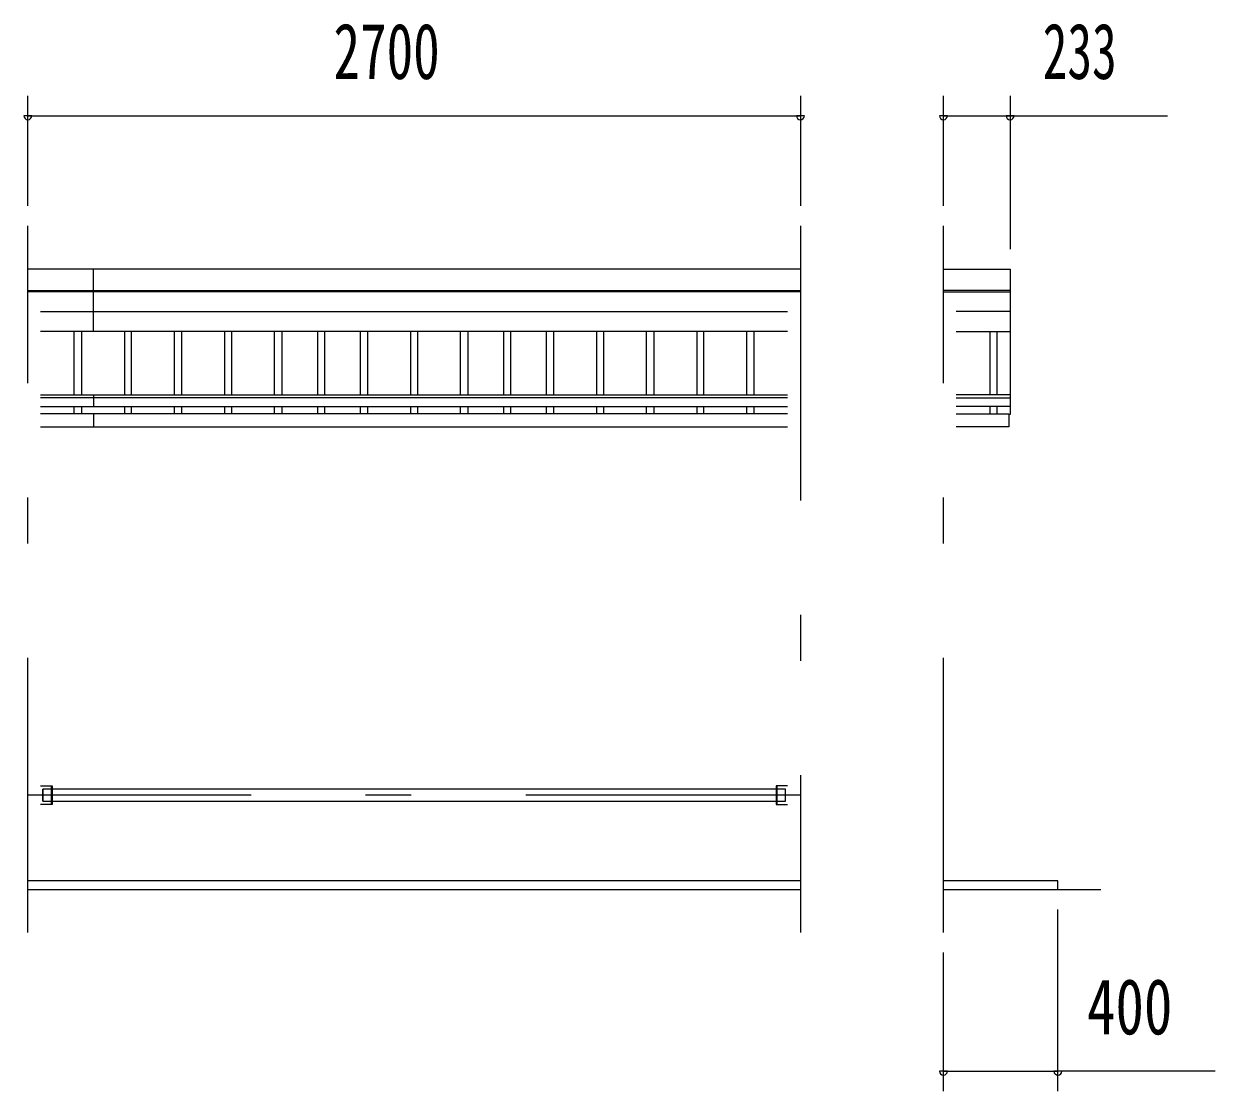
# Model space of a CAD drawing. Units: millimetres, scale not verified. Extents: x -32711 to 32716, y -14700 to 14700.
# Drawn here: x -15369 to -11206, y 2423 to 6154 of the extents above; entities that cross this region are included whole.
import ezdxf
from ezdxf.enums import TextEntityAlignment as Align

# ---------------------------------------------------------------- set-up
doc = ezdxf.new("R2010")
doc.units = ezdxf.units.MM
doc.header["$LTSCALE"] = 80
doc.linetypes.add('USER3', pattern=[24, 12, -5, 2, -5])
for name, color, linetype, lineweight in [('0-2_1-07BOLD', 7, 'Continuous', 18), ('0-3_1-27CENTER', 3, 'USER3', 18), ('0-4_1-47THIN', 4, 'Continuous', 18), ('0-5_1-57DIM', 3, 'Continuous', 18)]:
    doc.layers.add(name, color=color, linetype=linetype, lineweight=lineweight)
doc.styles.add('ＭＳ ゴシック', font='')
doc.styles.get('ＭＳ ゴシック').set_extended_font_data('MS Gothic')

msp = doc.modelspace()

# ---------------------------------------------------------------- linework, layer by layer
at = {"layer": '0-2_1-07BOLD'}
for p, q in [((-12655.08, 5296.54), (-15355.08, 5296.54)), ((-15125.08, 5078.35), (-15125.08, 5296.54)), ((-12155.08, 5296.54), (-11922.08, 5296.54)), ((-15355.08, 5221.4), (-12655.08, 5221.4)), ((-12655.08, 5217.32), (-15355.08, 5217.32)), ((-11922.08, 5221.4), (-12155.08, 5221.4)), ((-12155.08, 5217.32), (-11922.08, 5217.32)), ((-15310.53, 5147.84), (-12699.63, 5147.84)), ((-11922.08, 5147.84), (-12110.54, 5147.84)), ((-12699.63, 5078.35), (-15310.53, 5078.35)), ((-12110.54, 5078.35), (-11922.08, 5078.35)), ((-15310.53, 4856.72), (-12699.63, 4856.72)), ((-12699.63, 4846.3), (-15310.53, 4846.3)), ((-15125.08, 4856.72), (-15125.08, 4816.69)), ((-11922.08, 4856.72), (-12110.53, 4856.72)), ((-12110.53, 4846.3), (-11922.08, 4846.3)), ((-15310.53, 4816.69), (-12699.63, 4816.69)), ((-12699.63, 4790.36), (-15310.53, 4790.36)), ((-15125.08, 4790.36), (-15125.08, 4745.36)), ((-11922.08, 4816.69), (-12110.54, 4816.69)), ((-12110.54, 4790.36), (-11927.08, 4790.36)), ((-15310.53, 4745.36), (-12699.63, 4745.36)), ((-15310.53, 3490.54), (-15270.52, 3490.54)), ((-15302.57, 3436.19), (-15302.57, 3478.89)), ((-15273.73, 3490.54), (-15273.73, 3424.54)), ((-12739.63, 3478.89), (-15270.54, 3478.89)), ((-15270.53, 3424.54), (-15270.53, 3490.54)), ((-15270.52, 3490.54), (-15270.52, 3424.54)), ((-12736.43, 3424.54), (-12736.43, 3490.54)), ((-15270.52, 3424.54), (-15310.53, 3424.54)), ((-15270.54, 3436.19), (-12739.63, 3436.19)), ((-12736.43, 3436.19), (-12707.58, 3436.19)), ((-12655.08, 3157.54), (-15355.08, 3157.54)), ((-15355.08, 3127.54), (-12655.08, 3127.54)), ((-12155.08, 3127.54), (-11605.08, 3127.54))]:
    msp.add_line(p, q, dxfattribs=at)
for points in [[(-11922.08, 5296.54), (-11922.08, 4787.78), (-11927.08, 4787.78)], [(-11927.08, 4790.36), (-11927.08, 4745.36), (-12110.54, 4745.36)], [(-15273.72, 3478.89), (-15302.58, 3478.89), (-15302.58, 3436.19), (-15273.72, 3436.19)], [(-12699.63, 3490.54), (-12739.63, 3490.54), (-12739.63, 3424.54), (-12699.63, 3424.54)], [(-12707.58, 3436.19), (-12707.58, 3478.89), (-12736.43, 3478.89)], [(-11755.08, 3127.54), (-11755.08, 3157.54), (-12155.08, 3157.54)]]:
    msp.add_lwpolyline(points, dxfattribs=at)
at = {"layer": '0-3_1-27CENTER'}
for p, q in [((-15355.08, 2977.54), (-15355.08, 5447.54)), ((-12655.08, 5447.54), (-12655.08, 2977.54)), ((-12155.08, 2977.54), (-12155.08, 5447.54)), ((-12655.08, 3457.54), (-15355.08, 3457.54))]:
    msp.add_line(p, q, dxfattribs=at)
at = {"layer": '0-4_1-47THIN'}
for p, q in [((-15192.58, 4856.72), (-15192.58, 5078.35)), ((-15167.58, 5078.35), (-15167.58, 4856.72)), ((-15017.58, 5078.35), (-15017.58, 4856.72)), ((-14992.58, 4856.72), (-14992.58, 5078.35)), ((-14842.58, 4856.72), (-14842.58, 5078.35)), ((-14817.58, 5078.35), (-14817.58, 4856.72)), ((-14667.58, 5078.35), (-14667.58, 4856.72)), ((-14642.58, 4856.72), (-14642.58, 5078.35)), ((-14492.59, 4856.72), (-14492.59, 5078.35)), ((-14467.58, 5078.35), (-14467.58, 4856.72)), ((-14342.58, 5078.35), (-14342.58, 4856.72)), ((-14317.58, 4856.72), (-14317.58, 5078.35)), ((-14192.58, 4856.72), (-14192.58, 5078.35)), ((-14167.58, 5078.35), (-14167.58, 4856.72)), ((-14017.58, 5078.35), (-14017.58, 4856.72)), ((-13992.58, 4856.72), (-13992.58, 5078.35)), ((-13842.58, 4856.72), (-13842.58, 5078.35)), ((-13817.58, 5078.35), (-13817.58, 4856.72)), ((-13692.58, 5078.35), (-13692.58, 4856.72)), ((-13667.58, 4856.72), (-13667.58, 5078.35)), ((-13542.58, 4856.72), (-13542.58, 5078.35)), ((-13517.58, 5078.35), (-13517.58, 4856.72)), ((-13367.58, 5078.35), (-13367.58, 4856.72)), ((-13342.58, 4856.72), (-13342.58, 5078.35)), ((-13192.58, 4856.72), (-13192.58, 5078.35)), ((-13167.58, 5078.35), (-13167.58, 4856.72)), ((-13017.58, 5078.35), (-13017.58, 4856.72)), ((-12992.58, 4856.72), (-12992.58, 5078.35)), ((-12842.58, 4856.72), (-12842.58, 5078.35)), ((-12817.58, 5078.35), (-12817.58, 4856.72)), ((-11992.58, 5078.35), (-11992.58, 4856.72)), ((-11967.58, 4856.72), (-11967.58, 5078.35)), ((-15192.58, 4790.36), (-15192.58, 4816.69)), ((-15167.58, 4816.69), (-15167.58, 4790.36)), ((-15017.58, 4816.69), (-15017.58, 4790.36)), ((-14992.58, 4790.36), (-14992.58, 4816.69)), ((-14842.58, 4790.36), (-14842.58, 4816.69)), ((-14817.58, 4816.69), (-14817.58, 4790.36)), ((-14667.58, 4816.69), (-14667.58, 4790.36)), ((-14642.58, 4790.36), (-14642.58, 4816.69)), ((-14492.59, 4790.36), (-14492.59, 4816.69)), ((-14467.58, 4816.69), (-14467.58, 4790.36)), ((-14342.58, 4816.69), (-14342.58, 4790.36)), ((-14317.58, 4790.36), (-14317.58, 4816.69)), ((-14192.58, 4790.36), (-14192.58, 4816.69)), ((-14167.58, 4816.69), (-14167.58, 4790.36)), ((-14017.58, 4816.69), (-14017.58, 4790.36)), ((-13992.58, 4790.36), (-13992.58, 4816.69)), ((-13842.58, 4790.36), (-13842.58, 4816.69)), ((-13817.58, 4816.69), (-13817.58, 4790.36)), ((-13692.58, 4816.69), (-13692.58, 4790.36)), ((-13667.58, 4790.36), (-13667.58, 4816.69)), ((-13542.58, 4790.36), (-13542.58, 4816.69)), ((-13517.58, 4816.69), (-13517.58, 4790.36)), ((-13367.58, 4816.69), (-13367.58, 4790.36)), ((-13342.58, 4790.36), (-13342.58, 4816.69)), ((-13192.58, 4790.36), (-13192.58, 4816.69)), ((-13167.58, 4816.69), (-13167.58, 4790.36)), ((-13017.58, 4816.69), (-13017.58, 4790.36)), ((-12992.58, 4790.36), (-12992.58, 4816.69)), ((-12842.58, 4790.36), (-12842.58, 4816.69)), ((-12817.58, 4816.69), (-12817.58, 4790.36)), ((-11992.58, 4816.69), (-11992.58, 4790.36)), ((-11967.58, 4790.36), (-11967.58, 4816.69))]:
    msp.add_line(p, q, dxfattribs=at)
at = {"layer": '0-5_1-57DIM'}
for p, q in [((-15355.08, 5517.54), (-15355.08, 5902.54)), ((-12655.08, 5902.54), (-12655.08, 5517.54)), ((-12155.08, 5517.54), (-12155.08, 5902.54)), ((-11922.08, 5902.54), (-11922.08, 5366.54)), ((-15341.08, 5832.54), (-15369.08, 5832.54)), ((-15355.08, 5832.54), (-12655.08, 5832.54)), ((-12641.08, 5832.54), (-12669.08, 5832.54)), ((-12141.08, 5832.54), (-12169.08, 5832.54)), ((-12155.08, 5832.54), (-11922.08, 5832.54)), ((-11908.08, 5832.54), (-11936.08, 5832.54)), ((-11922.08, 5832.54), (-11372.58, 5832.54)), ((-11755.08, 2422.54), (-11755.08, 3057.54)), ((-12155.08, 2422.54), (-12155.08, 2907.54)), ((-12141.08, 2492.54), (-12169.08, 2492.54)), ((-12155.08, 2492.54), (-11755.08, 2492.54)), ((-11741.08, 2492.54), (-11769.08, 2492.54)), ((-11205.58, 2492.54), (-11755.08, 2492.54))]:
    msp.add_line(p, q, dxfattribs=at)
for centre in [(-15355.08, 5832.54), (-12655.08, 5832.54), (-12155.08, 5832.54), (-11922.08, 5832.54), (-12155.08, 2492.54), (-11755.08, 2492.54)]:
    msp.add_arc(centre, 14, 180, 0, dxfattribs=at)

# ---------------------------------------------------------------- texts
at = {"layer": '0-5_1-57DIM', "color": 7, "style": 'ＭＳ ゴシック'}
for s, width, p in [('2700', 0.7, (-14286.96, 5902.54)), ('233', 0.65, (-11808.28, 5902.54)), ('400', 0.75, (-11653.56, 2562.54))]:
    msp.add_text(s, height=195, dxfattribs=dict(at, width=width)).set_placement(p, align=Align.BOTTOM_LEFT)

doc.saveas('drawing.dxf')
